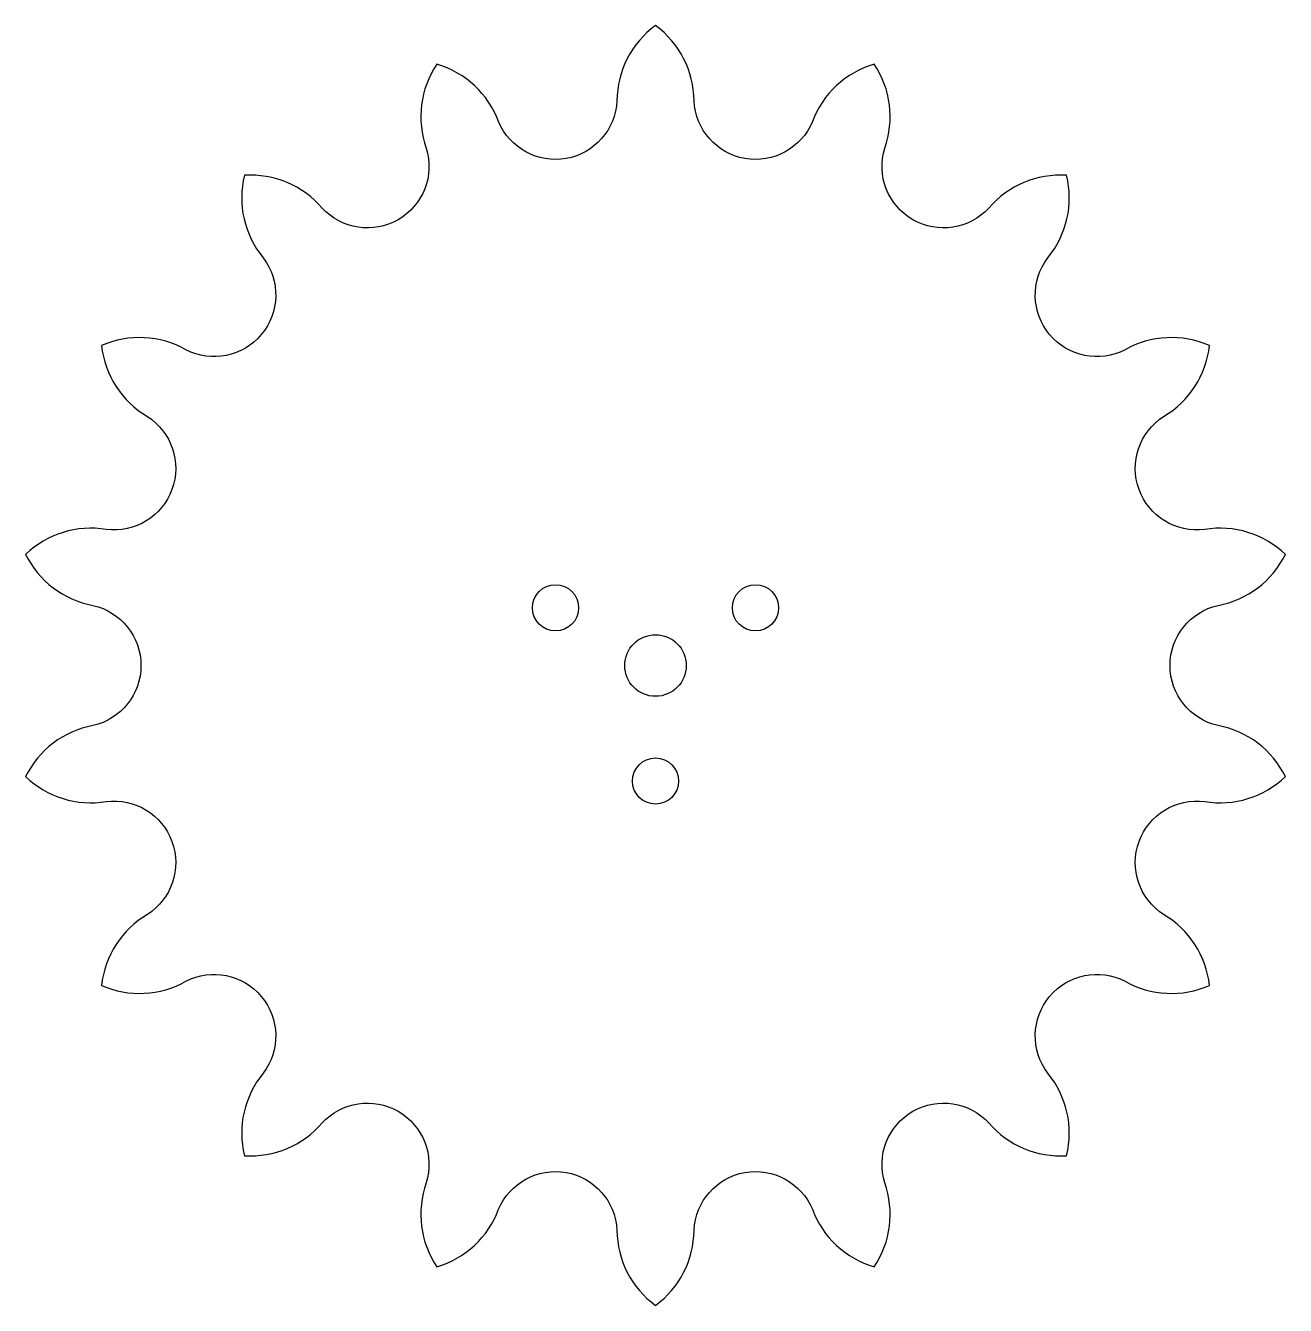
# Model space of a CAD drawing. Header units: millimetres. Extents: x -208 to -44, y 64 to 230.
import ezdxf

# ---------------------------------------------------------------- set-up
doc = ezdxf.new("R2010")
doc.units = ezdxf.units.MM
doc.layers.get('0').update_dxf_attribs({"linetype": 'CONTINUOUS'})

msp = doc.modelspace()

# ---------------------------------------------------------------- linework, layer by layer
msp.add_lwpolyline([(-53.2, 139.57, -0.798896), (-53.2, 155.18, 0.236422), (-44.45, 161.81, 0.236422), (-54.94, 165.04, -0.798896), (-60.28, 179.71, 0.236422), (-54.32, 188.93, 0.236422), (-65.29, 188.38, -0.798896), (-75.32, 200.34, 0.236422), (-72.88, 211.04, 0.236422), (-82.99, 206.78, -0.798896), (-96.51, 214.58, 0.236422), (-97.87, 225.48, 0.236422), (-105.92, 218.01, -0.798896), (-121.29, 220.72, 0.236422), (-126.3, 230.49, 0.236422), (-131.31, 220.72, -0.798896), (-146.68, 218.01, 0.236422), (-154.73, 225.48, 0.236422), (-156.09, 214.58, -0.798896), (-169.61, 206.78, 0.236422), (-179.72, 211.04, 0.236422), (-177.28, 200.34, -0.798896), (-187.31, 188.38, 0.236422), (-198.28, 188.93, 0.236422), (-192.32, 179.71, -0.798896), (-197.66, 165.04, 0.236422), (-208.15, 161.81, 0.236422), (-199.4, 155.18, -0.798896), (-199.4, 139.57, 0.236422), (-208.15, 132.94, 0.236422), (-197.66, 129.71, -0.798896), (-192.32, 115.04, 0.236422), (-198.28, 105.82, 0.236422), (-187.31, 106.37, -0.798896), (-177.28, 94.41, 0.236422), (-179.72, 83.71, 0.236422), (-169.61, 87.97, -0.798896), (-156.09, 80.17, 0.236422), (-154.73, 69.27, 0.236422), (-146.68, 76.74, -0.798896), (-131.31, 74.03, 0.236422), (-126.3, 64.26, 0.236422), (-121.29, 74.03, -0.798896), (-105.92, 76.74, 0.236422), (-97.87, 69.27, 0.236422), (-96.51, 80.17, -0.798896), (-82.99, 87.97, 0.236422), (-72.88, 83.71, 0.236422), (-75.32, 94.41, -0.798896), (-65.29, 106.37, 0.236422), (-54.32, 105.82, 0.236422), (-60.28, 115.04, -0.798896), (-54.94, 129.71, 0.236422), (-44.45, 132.94, 0.236422)], format="xyb", close=True)
for centre, radius in [((-139.29, 154.87), 3), ((-113.31, 154.87), 3), ((-126.3, 147.37), 4), ((-126.3, 132.37), 3)]:
    msp.add_circle(centre, radius)

doc.saveas('drawing.dxf')
